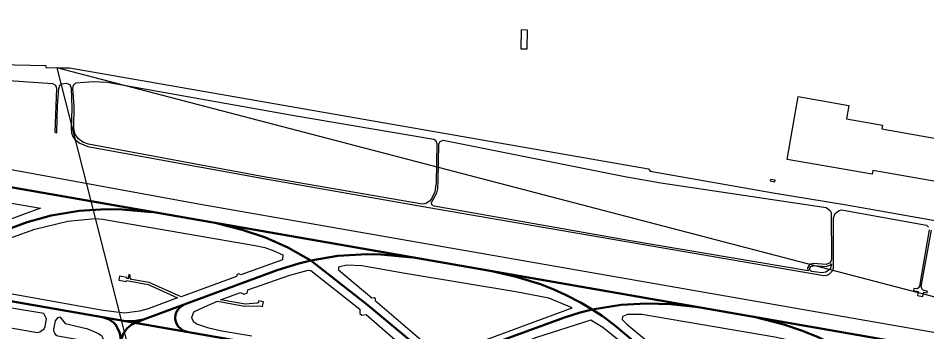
# Model space of a CAD drawing. Extents: x 0 to 3335, y -2153 to 0.
# Drawn here: x 760 to 1981, y -422 to 0 of the extents above; entities that cross this region are included whole.
import ezdxf

# ---------------------------------------------------------------- set-up
doc = ezdxf.new("R2010")
doc.units = 0
for name, color, linetype, lineweight in [('Aerodrome', 7, 'Continuous', 25), ('Building', 7, 'Continuous', 25), ('Grass', 3, 'Continuous', 25), ('Runway', 2, 'Continuous', 50), ('Taxiway', 2, 'Continuous', 50)]:
    doc.layers.add(name, color=color, linetype=linetype, lineweight=lineweight)

msp = doc.modelspace()

# ---------------------------------------------------------------- linework, layer by layer
at = {"layer": 'Aerodrome'}
for points in [[(0, -1235.4), (1.2, -1218.1), (11.2, -1218.6), (25.7, -933.3), (25.3, -879.3), (31.3, -758.6), (36.9, -560.3), (42, -541.7), (137.3, -364.6), (193.1, -256), (260.7, -130.5), (261.7, -130.6), (262.8, -128.5), (261.7, -128.3), (295.3, -67.1), (298.7, -53.8), (309.7, -39.8), (350.7, 0), (418.3, -31.6), (569.5, -58.8), (797.7, -63.7), (797.7, -66.3), (812.5, -66.5), (1300.4, -1981)], [(2794.7, -584.1), (812.5, -66.5), (829.2, -66.6), (1606.5, -202.3), (1608.8, -205.3), (1774, -234.3), (1869.5, -250.1), (2145.6, -298.9)]]:
    msp.add_lwpolyline(points, dxfattribs=at)
at = {"layer": 'Building'}
for points in [[(1435.5, -15.8), (1435.1, -41.1), (1443.8, -41.2), (1444.1, -15.9), (1435.5, -15.8)], [(1807.4, -105.2), (1875.3, -117), (1872.1, -135.3), (1920.7, -143.6), (1919.8, -148.6), (2065.6, -174.4), (2056, -230.2), (1907.7, -204.6), (1906.9, -209.4), (1792.8, -189.6), (1807.4, -105.2)], [(1770.1, -216.4), (1769.7, -218.5), (1776, -219.7), (1776.4, -217.5), (1770.1, -216.4)]]:
    msp.add_lwpolyline(points, close=True, dxfattribs=at)
at = {"layer": 'Grass'}
for points in [[(709, -80.8), (806.5, -87.6), (810.4, -89.9), (811.7, -93.9), (809.7, -153.2), (812.3, -153.8), (813.3, -117.8), (814.8, -94.3), (816.5, -89.9), (818.5, -88.1), (824.8, -87.3), (829.6, -89.1), (831.4, -93.8), (832.6, -120.6), (831.6, -148.4), (832.1, -154), (833.7, -159), (836.3, -162.7), (843.3, -167.9), (854, -172), (1084.6, -214.1), (1311.5, -254.1), (1841.8, -345.4), (1846.1, -345), (1849, -343.7), (1853.4, -338.9), (1854.7, -335.4), (1854.9, -268.1), (1857.1, -262.2), (1862.5, -258.1), (1865.7, -257.4), (1979.6, -277.8), (1982.5, -280.3)], [(2209.5, -460.4), (1002.5, -249.5), (1002.5, -249.5), (396.7, -138.6)], [(722.3, -304.8), (782.9, -283.3), (826.9, -272.4), (863.9, -268.7), (873.6, -269.6), (1078.7, -305.1), (1091.5, -308), (1103.5, -312.1), (1115.7, -317.7), (1115.1, -324.4), (1115.1, -324.4), (1059.4, -344.7), (1056.4, -343.3), (1054.2, -344.1), (1053.5, -346.8), (979, -373.9), (936.1, -354.9), (912.4, -350.7), (910.9, -348.7), (910.7, -344.8), (909.1, -344.2), (908, -350), (906.2, -349.6), (906.6, -348.2), (896.6, -346.2), (895.4, -351.5), (905.3, -353.5), (905.6, -352.1), (935.1, -357.3), (974.4, -375.4), (934.9, -389.9), (923.1, -393.2), (903.3, -395.8), (874.5, -392.2), (696.8, -360.5)], [(1983.1, -284.1), (1970.3, -359.5), (1968.4, -362.5), (1966.9, -363.3), (1962.7, -363), (1962, -365.5), (1968.4, -366.8), (1967.4, -372), (1974.8, -373.7), (1976, -367.8), (1980.5, -368.6), (1980.9, -366.8), (1975, -365.1), (1973.6, -363.8), (1972.6, -360.1), (1986.4, -284.7)], [(1073.9, -427), (1033.9, -420.1), (1016.5, -416.2), (1000.4, -410.8), (996.1, -407.9), (993.6, -402.3), (993.8, -400.3), (995.9, -395.3), (997.3, -393.9), (1010.5, -387.3), (1027.8, -379.9), (1064.4, -386.5), (1084.4, -386.3), (1088.2, -387.2), (1089.6, -380.8), (1083.3, -379.3), (1082.6, -382), (1081, -382.6), (1064.9, -383.9), (1032.2, -378.2), (1059, -368.4), (1063.5, -370.5), (1067.9, -368.9), (1068.7, -364.8), (1125, -345.1), (1149.8, -338.2), (1153.1, -338.6), (1218.8, -390.5), (1219.2, -396.4), (1221.5, -398.4), (1227.3, -397.7), (1266.2, -431.4)], [(647.3, -397.5), (786.4, -422), (789.6, -421.2), (795.4, -416.9), (796.6, -413.9), (798.4, -403.7), (794.8, -396.6), (561.5, -357.8)]]:
    msp.add_lwpolyline(points, dxfattribs=at)
for points in [[(833.7, -94.2), (834.5, -89.8), (837.7, -86.6), (861.2, -85), (880, -85.8), (1131, -130.8), (1318.5, -162.2), (1320.5, -163.6), (1322.4, -168.7), (1321.5, -220.5), (1319.5, -233.2), (1315, -242.6), (1312.3, -245.8), (1307.6, -248.6), (1304, -249.5), (1300.3, -249.2), (1085.4, -211.9), (854.7, -169.3), (847.1, -166.3), (841.3, -162.1), (837, -156.2), (835.8, -152.3), (835.1, -147.9), (835.6, -117.7), (833.7, -94.2)], [(1324.3, -218.5), (1324.9, -168.5), (1326.7, -165.3), (1330.7, -163.5), (1574.5, -212.3), (1623, -221), (1845, -254.2), (1850.1, -258), (1851.7, -260.7), (1852.1, -324.1), (1850.1, -328.3), (1845.1, -330.5), (1828.3, -329.2), (1824, -330.2), (1822, -331.6), (1820.1, -335.2), (1820.9, -339.1), (1579.7, -298.5), (1318.7, -252.5), (1315.7, -250.5), (1315.4, -247.3), (1322.2, -234.2), (1323.5, -228.9), (1324.3, -218.5)], [(790.6, -255.1), (712.4, -283.8), (709.6, -282.7), (708.3, -283.2), (706.9, -285.8), (587.4, -329.6), (573.2, -332.8), (558.8, -334.8), (545.3, -334.3), (515.5, -329.9), (500.9, -322.1), (467.7, -314), (464.8, -311.6), (459.8, -305), (458, -298.1), (461.6, -262.8), (469.4, -228.5), (472.5, -216.6), (477, -208.3), (482.2, -209.5), (483.4, -201.6), (790.6, -255.1)], [(1327.5, -454.3), (1504, -388.8), (1472.5, -375.8), (1428.5, -367.3), (1280, -342.8), (1221.5, -332.3), (1201.5, -331.3), (1190.5, -334.3), (1190.5, -337.8), (1235.1, -375.3), (1238.2, -375), (1239.5, -376), (1239.4, -378.9), (1327.5, -454.3)], [(1824.4, -333.3), (1829.2, -332), (1844.7, -333.2), (1851, -331.1), (1852.2, -329.8), (1850.8, -335.7), (1849.5, -337.5), (1844.7, -341), (1839, -342), (1825.5, -340), (1823.8, -338.9), (1823.1, -337.3), (1823.1, -335.6), (1824.4, -333.3)], [(813.8, -426.8), (811.9, -425.7), (809.7, -422.9), (808.4, -420.2), (808.1, -417.2), (810.4, -406.1), (814.2, -401.9), (816.5, -400.7), (823.3, -409.6), (852.3, -416.6), (860.4, -419.6), (868.6, -423.7), (872.1, -425.9), (873.7, -428.4), (875, -431.7), (875.2, -434.8), (874.5, -437.6), (813.8, -426.8)], [(1719.5, -528.8), (1732, -535.8), (1744, -540.8), (1761, -544.8), (1968.5, -584.3), (1989, -586.3), (2001, -583.8), (2006, -577.8), (2005, -570.8), (1983.5, -548.3), (1918, -493.3), (1881.5, -465.8), (1831, -440.3), (1776, -428.3), (1597.5, -397.8), (1578.5, -397.8), (1571.5, -400.3), (1571, -404.3), (1577.5, -410.8), (1719.5, -528.8)], [(1652, -521.8), (1658, -515.3), (1657.5, -507.3), (1645.5, -496.3), (1545, -415.3), (1529, -405.3), (1456, -428.8), (1387.5, -455.3), (1375.5, -466.8), (1376, -473.8), (1388, -480.8), (1435.5, -490.3), (1589, -514.8), (1652, -521.8)]]:
    msp.add_lwpolyline(points, close=True, dxfattribs=at)
at = {"layer": 'Runway'}
msp.add_lwpolyline([(393.4, -164.6), (2163.2, -473.3)], dxfattribs=at)
at = {"layer": 'Taxiway'}
for points in [[(939.7, -260.2), (899.9, -256.9), (878.5, -256.3), (842.2, -258.7), (804.9, -264.9), (772.7, -273.9), (583.1, -343.6), (569.3, -346.4), (556.6, -346.1)], [(1359.8, -486.1), (1348.6, -482.2), (1339.6, -477.1), (1229.9, -385.4), (1153.4, -325.1), (1122.4, -307.8), (1092.2, -294.3), (1060.9, -284.1), (1028.1, -275.7)], [(1289.8, -321.3), (1247.2, -317.2), (1228.7, -316.7), (1189.6, -318.9), (1153.4, -325.1), (1137.1, -329.1), (1108.2, -338.3), (928.5, -404.4), (916.1, -406.8), (903.1, -406.5)], [(2278.6, -646.5), (437.4, -325.3)], [(1740.8, -552.7), (1728.2, -549), (1720.5, -544.9), (1713.5, -539.9), (1560.7, -412.2), (1544.1, -399.6), (1531, -391.1), (1516.2, -382.2), (1495.1, -371.1), (1479.3, -364), (1461.4, -357.1), (1428.9, -347.2), (1396.1, -339.6)], [(987.2, -421.2), (981.6, -419.2), (975.3, -414), (972.4, -408.9), (971.2, -403.5), (971.7, -397.7), (973.8, -392.4), (977.2, -388.3), (983.9, -384)], [(1673.8, -387.9), (1636.1, -383.9), (1603.9, -382.9), (1569.6, -384.8), (1531, -391.1), (1514.6, -395.1), (1493.6, -401.7), (1306.3, -470.4), (1294.5, -472.8), (1282.4, -472.6)], [(897.6, -433.8), (897.7, -427.8), (896.6, -421.4), (891.2, -411.3), (888.4, -408.4), (882.5, -404.3), (875.1, -401.6)], [(2086.2, -612.9), (2073.7, -608.9), (2066.4, -605), (2060.4, -600.6), (1908.8, -473.6), (1888.5, -458.6), (1851.8, -436.7), (1834.1, -428.1), (1813.2, -419.5), (1788, -411.3), (1748.4, -400.9)], [(928.5, -404.4), (913, -411), (906.9, -416.1), (901.2, -423.6), (897.6, -433.8)]]:
    msp.add_lwpolyline(points, dxfattribs=at)

doc.saveas('drawing.dxf')
